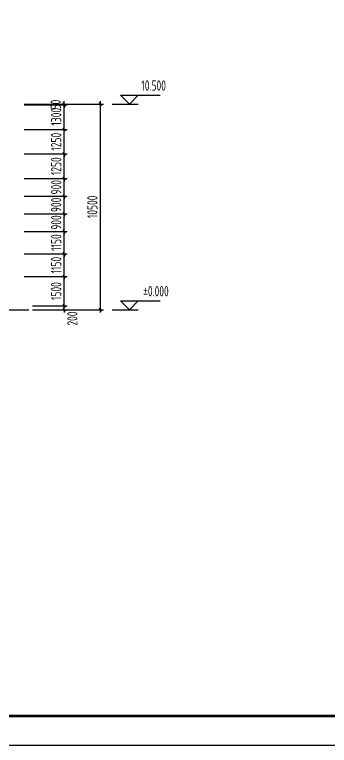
# Model space of a CAD drawing. Extents: x 899043 to 2598688, y -137197 to 211789.
# Drawn here: x 1893467 to 1909525, y 3985 to 41292 of the extents above; entities that cross this region are included whole.
import ezdxf
from ezdxf.enums import TextEntityAlignment as Align

# ---------------------------------------------------------------- set-up
doc = ezdxf.new("R2010")
doc.units = 0
doc.header["$LTSCALE"] = 1500
doc.header["$MEASUREMENT"] = 0
doc.linetypes.add('DOTE', pattern=[2.42, 2, -0.2, 0.02, -0.2])
for name, color, linetype in [('00-tk', 151, 'Continuous'), ('AXIS', 3, 'Continuous'), ('DIM', 3, 'Continuous'), ('THIN', 7, 'Continuous')]:
    doc.layers.add(name, color=color, linetype=linetype)
doc.layers.add('钢板标注', color=9, linetype='Continuous', lineweight=18)
doc.styles.add('TSSD_Dimension', font='Tssdeng.shx', dxfattribs={"width": 0.7, "bigfont": 'hztxt.shx'})
doc.styles.add('TSSD_Label', font='Tssdeng.shx', dxfattribs={"width": 0.7, "bigfont": 'hztxt.shx'})
doc.dimstyles.new('TSSD_150_150', dxfattribs={"dimtxt": 525, "dimasz": 150, "dimexe": 150, "dimexo": 375, "dimgap": 150, "dimtad": 1, "dimdec": 0, "dimzin": 0, "dimdsep": 46, "dimtxsty": 'TSSD_Dimension', "dimblk": 'ARCHTICK', "dimblk1": 'ARCHTICK', "dimblk2": 'ARCHTICK', "dimcen": 0, "dimdle": 150, "dimclrt": 7, "dimadec": 0, "dimazin": 0, "dimtfac": 1, "dimtdec": 0, "dimtix": 1, "dimtmove": 2, "dimatfit": 3, "dimfxl": 0, "dimtolj": 1, "dimtzin": 0, "dimarcsym": 0})

# ---------------------------------------------------------------- blocks, each defined once
blk = doc.blocks.new('_ArchTick')
at = {"color": 0, "linetype": 'ByBlock', "const_width": 0.4}
blk.add_lwpolyline([(-0.5, -0.5), (0.5, 0.5)], dxfattribs=at)
blk = doc.blocks.new('*D831')
at = {"layer": 'Defpoints', "color": 0}
for p in [(1894223, 36728), (1897845, 36728), (1894223, 26228)]:
    blk.add_point(p, dxfattribs=at)
at = {"layer": 'DIM', "color": 0, "lineweight": -2}
for p, q in [((1894598, 36728), (1897995, 36728)), ((1897845, 26078), (1897845, 36878)), ((1894598, 26228), (1897995, 26228))]:
    blk.add_line(p, q, dxfattribs=at)
at = {"layer": 'DIM', "color": 0, "lineweight": -2, "xscale": 150, "yscale": 150, "zscale": 150}
for p, rotation in [((1897845, 36728), 90), ((1897845, 26228), 270)]:
    blk.add_blockref('_ArchTick', p, dxfattribs=dict(at, rotation=rotation))
at = {"layer": 'DIM', "color": 7, "insert": (1897433, 31478), "char_height": 525, "attachment_point": 5, "rotation": 90, "style": 'TSSD_Dimension'}
blk.add_mtext('\\A1;10500', dxfattribs=at)
blk = doc.blocks.new('*D832')
at = {"layer": 'Defpoints', "color": 0}
for p in [(1894012, 26428), (1894012, 26228), (1895999, 26428)]:
    blk.add_point(p, dxfattribs=at)
at = {"layer": 'DIM', "color": 0, "lineweight": -2}
for p, q in [((1895999, 26428), (1895999, 26578)), ((1894387, 26428), (1896149, 26428)), ((1894387, 26228), (1896149, 26228)), ((1895999, 26228), (1895999, 26428)), ((1895999, 26228), (1895999, 26078))]:
    blk.add_line(p, q, dxfattribs=at)
at = {"layer": 'DIM', "color": 0, "lineweight": -2, "xscale": 150, "yscale": 150, "zscale": 150}
for p, rotation in [((1895999, 26428), 270), ((1895999, 26228), 90)]:
    blk.add_blockref('_ArchTick', p, dxfattribs=dict(at, rotation=rotation))
at = {"layer": 'DIM', "color": 7, "insert": (1896412, 25776), "char_height": 525, "attachment_point": 5, "rotation": 90, "style": 'TSSD_Dimension'}
blk.add_mtext('\\A1;200', dxfattribs=at)
blk = doc.blocks.new('*D833')
at = {"layer": 'Defpoints', "color": 0}
for p in [(1894012, 27928), (1895999, 27928), (1894012, 26428)]:
    blk.add_point(p, dxfattribs=at)
at = {"layer": 'DIM', "color": 0, "lineweight": -2}
for p, q in [((1895999, 26278), (1895999, 28078)), ((1894387, 27928), (1896149, 27928)), ((1894387, 26428), (1896149, 26428))]:
    blk.add_line(p, q, dxfattribs=at)
at = {"layer": 'DIM', "color": 0, "lineweight": -2, "xscale": 150, "yscale": 150, "zscale": 150}
for p, rotation in [((1895999, 27928), 90), ((1895999, 26428), 270)]:
    blk.add_blockref('_ArchTick', p, dxfattribs=dict(at, rotation=rotation))
at = {"layer": 'DIM', "color": 7, "insert": (1895587, 27178), "char_height": 525, "attachment_point": 5, "rotation": 90, "style": 'TSSD_Dimension'}
blk.add_mtext('\\A1;1500', dxfattribs=at)
blk = doc.blocks.new('*D834')
at = {"layer": 'Defpoints', "color": 0}
for p in [(1893573, 29078), (1895999, 29078), (1893573, 27928)]:
    blk.add_point(p, dxfattribs=at)
at = {"layer": 'DIM', "color": 0, "lineweight": -2}
for p, q in [((1895999, 29078), (1895999, 29228)), ((1893948, 29078), (1896149, 29078)), ((1895999, 27928), (1895999, 29078)), ((1893948, 27928), (1896149, 27928)), ((1895999, 27928), (1895999, 27778))]:
    blk.add_line(p, q, dxfattribs=at)
at = {"layer": 'DIM', "color": 0, "lineweight": -2, "xscale": 150, "yscale": 150, "zscale": 150}
for p, rotation in [((1895999, 29078), 270), ((1895999, 27928), 90)]:
    blk.add_blockref('_ArchTick', p, dxfattribs=dict(at, rotation=rotation))
at = {"layer": 'DIM', "color": 7, "insert": (1895587, 28503), "char_height": 525, "attachment_point": 5, "rotation": 90, "style": 'TSSD_Dimension'}
blk.add_mtext('\\A1;1150', dxfattribs=at)
blk = doc.blocks.new('*D835')
at = {"layer": 'Defpoints', "color": 0}
for p in [(1893573, 31128), (1895999, 31128), (1893573, 30228)]:
    blk.add_point(p, dxfattribs=at)
at = {"layer": 'DIM', "color": 0, "lineweight": -2}
for p, q in [((1893948, 31128), (1896149, 31128)), ((1895999, 31128), (1895999, 31278)), ((1895999, 30228), (1895999, 31128)), ((1893948, 30228), (1896149, 30228)), ((1895999, 30228), (1895999, 30078))]:
    blk.add_line(p, q, dxfattribs=at)
at = {"layer": 'DIM', "color": 0, "lineweight": -2, "xscale": 150, "yscale": 150, "zscale": 150}
for p, rotation in [((1895999, 31128), 270), ((1895999, 30228), 90)]:
    blk.add_blockref('_ArchTick', p, dxfattribs=dict(at, rotation=rotation))
at = {"layer": 'DIM', "color": 7, "insert": (1895587, 30678), "char_height": 525, "attachment_point": 5, "rotation": 90, "style": 'TSSD_Dimension'}
blk.add_mtext('\\A1;900', dxfattribs=at)
blk = doc.blocks.new('*D836')
at = {"layer": 'Defpoints', "color": 0}
for p in [(1893573, 32928), (1895999, 32928), (1893573, 32028)]:
    blk.add_point(p, dxfattribs=at)
at = {"layer": 'DIM', "color": 0, "lineweight": -2}
for p, q in [((1893948, 32928), (1896149, 32928)), ((1895999, 32928), (1895999, 33078)), ((1895999, 32028), (1895999, 32928)), ((1893948, 32028), (1896149, 32028)), ((1895999, 32028), (1895999, 31878))]:
    blk.add_line(p, q, dxfattribs=at)
at = {"layer": 'DIM', "color": 0, "lineweight": -2, "xscale": 150, "yscale": 150, "zscale": 150}
for p, rotation in [((1895999, 32928), 270), ((1895999, 32028), 90)]:
    blk.add_blockref('_ArchTick', p, dxfattribs=dict(at, rotation=rotation))
at = {"layer": 'DIM', "color": 7, "insert": (1895587, 32478), "char_height": 525, "attachment_point": 5, "rotation": 90, "style": 'TSSD_Dimension'}
blk.add_mtext('\\A1;900', dxfattribs=at)
blk = doc.blocks.new('*D837')
at = {"layer": 'Defpoints', "color": 0}
for p in [(1893573, 34178), (1895999, 34178), (1893573, 32928)]:
    blk.add_point(p, dxfattribs=at)
at = {"layer": 'DIM', "color": 0, "lineweight": -2}
for p, q in [((1895999, 34178), (1895999, 34328)), ((1893948, 34178), (1896149, 34178)), ((1895999, 32928), (1895999, 34178)), ((1893948, 32928), (1896149, 32928)), ((1895999, 32928), (1895999, 32778))]:
    blk.add_line(p, q, dxfattribs=at)
at = {"layer": 'DIM', "color": 0, "lineweight": -2, "xscale": 150, "yscale": 150, "zscale": 150}
for p, rotation in [((1895999, 34178), 270), ((1895999, 32928), 90)]:
    blk.add_blockref('_ArchTick', p, dxfattribs=dict(at, rotation=rotation))
at = {"layer": 'DIM', "color": 7, "insert": (1895587, 33553), "char_height": 525, "attachment_point": 5, "rotation": 90, "style": 'TSSD_Dimension'}
blk.add_mtext('\\A1;1250', dxfattribs=at)
blk = doc.blocks.new('*D838')
at = {"layer": 'Defpoints', "color": 0}
for p in [(1893573, 36728), (1895999, 36728), (1893573, 35428)]:
    blk.add_point(p, dxfattribs=at)
at = {"layer": 'DIM', "color": 0, "lineweight": -2}
for p, q in [((1893948, 36728), (1896149, 36728)), ((1895999, 35278), (1895999, 36878)), ((1893948, 35428), (1896149, 35428))]:
    blk.add_line(p, q, dxfattribs=at)
at = {"layer": 'DIM', "color": 0, "lineweight": -2, "xscale": 150, "yscale": 150, "zscale": 150}
for p, rotation in [((1895999, 36728), 90), ((1895999, 35428), 270)]:
    blk.add_blockref('_ArchTick', p, dxfattribs=dict(at, rotation=rotation))
at = {"layer": 'DIM', "color": 7, "insert": (1895587, 36078), "char_height": 525, "attachment_point": 5, "rotation": 90, "style": 'TSSD_Dimension'}
blk.add_mtext('\\A1;1300', dxfattribs=at)
blk = doc.blocks.new('*D839')
at = {"layer": 'Defpoints', "color": 0}
for p in [(1893573, 35428), (1895999, 35428), (1893573, 34178)]:
    blk.add_point(p, dxfattribs=at)
at = {"layer": 'DIM', "color": 0, "lineweight": -2}
for p, q in [((1895999, 35428), (1895999, 35578)), ((1893948, 35428), (1896149, 35428)), ((1895999, 34178), (1895999, 35428)), ((1893948, 34178), (1896149, 34178)), ((1895999, 34178), (1895999, 34028))]:
    blk.add_line(p, q, dxfattribs=at)
at = {"layer": 'DIM', "color": 0, "lineweight": -2, "xscale": 150, "yscale": 150, "zscale": 150}
for p, rotation in [((1895999, 35428), 270), ((1895999, 34178), 90)]:
    blk.add_blockref('_ArchTick', p, dxfattribs=dict(at, rotation=rotation))
at = {"layer": 'DIM', "color": 7, "insert": (1895587, 34803), "char_height": 525, "attachment_point": 5, "rotation": 90, "style": 'TSSD_Dimension'}
blk.add_mtext('\\A1;1250', dxfattribs=at)
blk = doc.blocks.new('*D840')
at = {"layer": 'Defpoints', "color": 0}
for p in [(1893573, 32028), (1895999, 32028), (1893573, 31128)]:
    blk.add_point(p, dxfattribs=at)
at = {"layer": 'DIM', "color": 0, "lineweight": -2}
for p, q in [((1895999, 32028), (1895999, 32178)), ((1893948, 32028), (1896149, 32028)), ((1895999, 31128), (1895999, 32028)), ((1893948, 31128), (1896149, 31128)), ((1895999, 31128), (1895999, 30978))]:
    blk.add_line(p, q, dxfattribs=at)
at = {"layer": 'DIM', "color": 0, "lineweight": -2, "xscale": 150, "yscale": 150, "zscale": 150}
for p, rotation in [((1895999, 32028), 270), ((1895999, 31128), 90)]:
    blk.add_blockref('_ArchTick', p, dxfattribs=dict(at, rotation=rotation))
at = {"layer": 'DIM', "color": 7, "insert": (1895587, 31578), "char_height": 525, "attachment_point": 5, "rotation": 90, "style": 'TSSD_Dimension'}
blk.add_mtext('\\A1;900', dxfattribs=at)
blk = doc.blocks.new('*D841')
at = {"layer": 'Defpoints', "color": 0}
for p in [(1893573, 30228), (1895999, 30228), (1893573, 29078)]:
    blk.add_point(p, dxfattribs=at)
at = {"layer": 'DIM', "color": 0, "lineweight": -2}
for p, q in [((1893948, 30228), (1896149, 30228)), ((1895999, 30228), (1895999, 30378)), ((1895999, 29078), (1895999, 30228)), ((1893948, 29078), (1896149, 29078)), ((1895999, 29078), (1895999, 28928))]:
    blk.add_line(p, q, dxfattribs=at)
at = {"layer": 'DIM', "color": 0, "lineweight": -2, "xscale": 150, "yscale": 150, "zscale": 150}
for p, rotation in [((1895999, 30228), 270), ((1895999, 29078), 90)]:
    blk.add_blockref('_ArchTick', p, dxfattribs=dict(at, rotation=rotation))
at = {"layer": 'DIM', "color": 7, "insert": (1895587, 29653), "char_height": 525, "attachment_point": 5, "rotation": 90, "style": 'TSSD_Dimension'}
blk.add_mtext('\\A1;1150', dxfattribs=at)
blk = doc.blocks.new('*D842')
at = {"layer": 'Defpoints', "color": 0}
for p in [(1894012, 27928), (1895999, 27928), (1894012, 26428)]:
    blk.add_point(p, dxfattribs=at)
at = {"layer": 'DIM', "color": 0, "lineweight": -2}
for p, q in [((1895999, 26278), (1895999, 28078)), ((1894387, 27928), (1896149, 27928)), ((1894387, 26428), (1896149, 26428))]:
    blk.add_line(p, q, dxfattribs=at)
at = {"layer": 'DIM', "color": 0, "lineweight": -2, "xscale": 150, "yscale": 150, "zscale": 150}
for p, rotation in [((1895999, 27928), 90), ((1895999, 26428), 270)]:
    blk.add_blockref('_ArchTick', p, dxfattribs=dict(at, rotation=rotation))
at = {"layer": 'DIM', "color": 7, "insert": (1895587, 27178), "char_height": 525, "attachment_point": 5, "rotation": 90, "style": 'TSSD_Dimension'}
blk.add_mtext('\\A1;1500', dxfattribs=at)
blk = doc.blocks.new('*D843')
at = {"layer": 'Defpoints', "color": 0}
for p in [(1893573, 36728), (1893573, 36678), (1895999, 36728)]:
    blk.add_point(p, dxfattribs=at)
at = {"layer": 'DIM', "color": 0, "lineweight": -2}
for p, q in [((1893948, 36728), (1896149, 36728)), ((1893948, 36678), (1896149, 36678)), ((1895999, 36728), (1895999, 36878)), ((1895999, 36678), (1895999, 36728)), ((1895999, 36678), (1895999, 36528))]:
    blk.add_line(p, q, dxfattribs=at)
at = {"layer": 'DIM', "color": 0, "lineweight": -2, "xscale": 150, "yscale": 150, "zscale": 150}
for p, rotation in [((1895999, 36728), 270), ((1895999, 36678), 90)]:
    blk.add_blockref('_ArchTick', p, dxfattribs=dict(at, rotation=rotation))
at = {"layer": 'DIM', "color": 7, "insert": (1895562, 36703), "char_height": 525, "attachment_point": 5, "rotation": 90, "style": 'TSSD_Dimension'}
blk.add_mtext('\\A1;50', dxfattribs=at)
blk = doc.blocks.new('A$C16496DF1')
at = {"layer": '00-tk'}
blk.add_line((176850, 1500), (3750, 1500), dxfattribs=at)
at = {"layer": '00-tk', "linetype": 'Continuous'}
blk.add_line((178350, 0), (0, 0), dxfattribs=at)
at = {"layer": '00-tk', "const_width": 150}
blk.add_lwpolyline([(3750, 124650), (176850, 124650), (176850, 1500), (3750, 1500)], close=True, dxfattribs=at)

msp = doc.modelspace()

# ---------------------------------------------------------------- linework, layer by layer
at = {"layer": 'AXIS', "color": 253, "linetype": 'DOTE'}
msp.add_line((1833114.1, 26227.9), (1895740.5, 26227.9), dxfattribs=at)
at = {"layer": 'THIN'}
for p, q in [((1899323.9, 36727.9), (1898873.9, 37177.9)), ((1898873.9, 37177.9), (1899773.9, 37177.9)), ((1899323.9, 36727.9), (1899773.9, 37177.9)), ((1899773.9, 37177.9), (1900884.5, 37177.9)), ((1898447, 36727.9), (1899773.9, 36727.9)), ((1899323.9, 26227.9), (1898873.9, 26677.9)), ((1898873.9, 26677.9), (1899773.9, 26677.9)), ((1899323.9, 26227.9), (1899773.9, 26677.9)), ((1899773.9, 26677.9), (1900884.5, 26677.9)), ((1898447, 26227.9), (1899773.9, 26227.9))]:
    msp.add_line(p, q, dxfattribs=at)

# ---------------------------------------------------------------- block references
at = {"layer": '钢板标注', "color": 2, "linetype": 'ByBlock'}
msp.add_blockref('A$C16496DF1', (1825083.5, 3985.4), dxfattribs=at)

# ---------------------------------------------------------------- texts
at = {"layer": 'THIN', "style": 'TSSD_Label', "width": 0.7}
for s, p in [('10.500', (1901187.4, 37252.9)), ('%%p0.000', (1901328.7, 26752.9))]:
    msp.add_text(s, height=525, rotation=360, dxfattribs=at).set_placement(p, align=Align.BOTTOM_RIGHT)

# ---------------------------------------------------------------- dimensions: what is measured, and where the dimension line sits
at = {"layer": 'DIM'}
for base, p1, p2, picture, middle in [((1895999.2, 36727.9), (1893573.2, 36677.9), (1893573.2, 36727.9), '*D843', (1895561.7, 36702.9)), ((1895999.2, 26427.9), (1894011.9, 26227.9), (1894011.9, 26427.9), '*D832', (1896411.7, 25776.2))]:
    dim = msp.add_linear_dim(base=base, p1=p1, p2=p2, angle=90, dimstyle='TSSD_150_150', dxfattribs=at)
    dim.commit()
    dim.dimension.update_dxf_attribs({"geometry": picture, "text_midpoint": middle, "dimtype": 160})
for base, p1, p2, picture, middle in [((1895999.2, 36727.9), (1893572.8, 35427.9), (1893573.1, 36727.9), '*D838', (1895586.7, 36077.9)), ((1897845.1, 36727.9), (1894222.8, 26227.9), (1894222.8, 36727.9), '*D831', (1897432.6, 31477.9)), ((1895999.2, 35427.9), (1893573.1, 34177.9), (1893573.1, 35427.9), '*D839', (1895586.7, 34802.9)), ((1895999.2, 34177.9), (1893573.1, 32927.9), (1893573.1, 34177.9), '*D837', (1895586.7, 33552.9)), ((1895999.2, 32927.9), (1893573.1, 32027.9), (1893573.1, 32927.9), '*D836', (1895586.7, 32477.9)), ((1895999.2, 32027.9), (1893573.1, 31127.9), (1893573.1, 32027.9), '*D840', (1895586.7, 31577.9)), ((1895999.2, 31127.9), (1893573.1, 30227.9), (1893573.1, 31127.9), '*D835', (1895586.7, 30677.9)), ((1895999.2, 30227.9), (1893573.1, 29077.9), (1893573.1, 30227.9), '*D841', (1895586.7, 29652.9)), ((1895999.2, 29077.9), (1893573.1, 27927.9), (1893573.1, 29077.9), '*D834', (1895586.7, 28502.9)), ((1895999.2, 27927.9), (1894011.9, 26427.9), (1894011.9, 27927.9), '*D833', (1895586.7, 27177.9)), ((1895999.2, 27927.9), (1894011.9, 26427.9), (1894011.9, 27927.9), '*D842', (1895586.7, 27177.9))]:
    dim = msp.add_linear_dim(base=base, p1=p1, p2=p2, angle=90, dimstyle='TSSD_150_150', dxfattribs=at)
    dim.commit()
    dim.dimension.update_dxf_attribs({"geometry": picture, "text_midpoint": middle})

doc.saveas('drawing.dxf')
